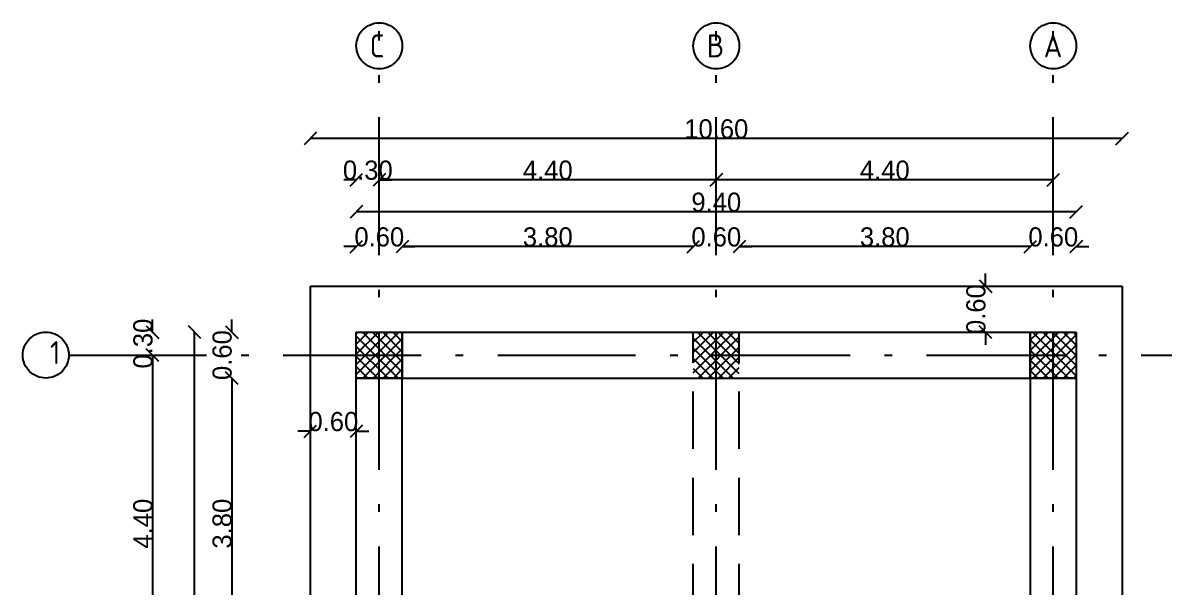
# Model space of a CAD drawing. Extents: x 151242 to 151523, y 158752 to 159354.
# Drawn here: x 151355.01 to 151369.91, y 159055.69 to 159063.05 of the extents above; entities that cross this region are included whole.
import ezdxf

# ---------------------------------------------------------------- set-up
doc = ezdxf.new("R2010")
doc.units = 0
doc.header["$LTSCALE"] = 3
doc.header["$MEASUREMENT"] = 0
doc.header["$PDMODE"] = 2
doc.header["$PDSIZE"] = 0.03
for name, pattern in [('ACAD_ISO10W100', [18, 12, -3, 0, -3]), ('AUSGEZOGEN', [0]), ('DASHED', [0.75, 0.5, -0.25]), ('VONLAYER', [0])]:
    doc.linetypes.add(name, pattern=pattern)
doc.layers.get('0').update_dxf_attribs({"linetype": 'CONTINUOUS'})
doc.layers.get('DEFPOINTS').update_dxf_attribs({"linetype": 'CONTINUOUS'})
for name, color, linetype in [('axis', 8, 'ACAD_ISO10W100'), ('hide', 4, 'DASHED'), ('Stairs', 231, 'CONTINUOUS')]:
    doc.layers.add(name, color=color, linetype=linetype)
doc.styles.add('ISO8', font='iso8')
doc.dimstyles.new('mais 1-100 plan', dxfattribs={"dimtxt": 0.25, "dimasz": 0.1635, "dimexe": 0.18, "dimexo": 0.0625, "dimgap": 0, "dimtad": 1, "dimzin": 0, "dimdsep": 46, "dimtxsty": 'Standard', "dimblk": 'OBLIQUE', "dimcen": 0, "dimse1": 1, "dimse2": 1, "dimclrd": 8, "dimclrt": 4, "dimadec": 0, "dimazin": 0, "dimtfac": 1, "dimtix": 1, "dimtofl": 0, "dimtmove": 0, "dimatfit": 3, "dimldrblk": 'OBLIQUE', "dimfxl": 0.18, "dimtolj": 1, "dimtzin": 0, "dimarcsym": 0})
pattern_1 = [(45, (145442.31997, 160136.74275), (-0.0662912607, 0.0662912607), []), (135, (145442.31997, 160136.74275), (-0.0662912607, -0.0662912607), [])]

# ---------------------------------------------------------------- blocks, each defined once
blk = doc.blocks.new('_OBLIQUE')
at = {"color": 0, "linetype": 'ByBlock'}
blk.add_line((-0.5, -0.5), (0.5, 0.5), dxfattribs=at)
blk = doc.blocks.new('*D179')
at = {"layer": 'axis', "color": 8, "linetype": 'Continuous', "lineweight": -2, "transparency": 16777216}
for p, q in [((151370.531, 159059.018), (151370.531, 159059.181)), ((151370.531, 159058.418), (151370.531, 159058.254))]:
    blk.add_line(p, q, dxfattribs=at)
at = {"layer": 'DEFPOINTS', "color": 0, "linetype": 'Continuous', "transparency": 16777216}
for p in [(151366.648, 159059.018), (151366.648, 159058.418), (151370.531, 159058.418)]:
    blk.add_point(p, dxfattribs=at)
at = {"layer": 'axis', "color": 8, "linetype": 'Continuous', "lineweight": -2, "transparency": 16777216, "xscale": 0.1635000000000001, "yscale": 0.1635000000000001, "zscale": 0.1635000000000001}
for p, rotation in [((151370.531, 159059.018), 270), ((151370.531, 159058.418), 90)]:
    blk.add_blockref('_OBLIQUE', p, dxfattribs=dict(at, rotation=rotation))
at = {"layer": 'axis', "color": 4, "linetype": 'Continuous', "transparency": 16777216, "insert": (151370.406, 159058.718), "char_height": 0.25, "attachment_point": 5, "rotation": 90}
blk.add_mtext('\\A1;0.60', dxfattribs=at)
blk = doc.blocks.new('*D180')
at = {"layer": 'axis', "color": 8, "linetype": 'Continuous', "lineweight": -2, "transparency": 16777216}
blk.add_line((151370.531, 159058.418), (151370.531, 159054.618), dxfattribs=at)
at = {"layer": 'DEFPOINTS', "color": 0, "linetype": 'Continuous', "transparency": 16777216}
for p in [(151366.648, 159058.418), (151366.648, 159054.618), (151370.531, 159054.618)]:
    blk.add_point(p, dxfattribs=at)
at = {"layer": 'axis', "color": 8, "linetype": 'Continuous', "lineweight": -2, "transparency": 16777216, "xscale": 0.1635000000000001, "yscale": 0.1635000000000001, "zscale": 0.1635000000000001}
for p, rotation in [((151370.531, 159058.418), 90), ((151370.531, 159054.618), 270)]:
    blk.add_blockref('_OBLIQUE', p, dxfattribs=dict(at, rotation=rotation))
at = {"layer": 'axis', "color": 4, "linetype": 'Continuous', "transparency": 16777216, "insert": (151370.406, 159056.518), "char_height": 0.25, "attachment_point": 5, "rotation": 90}
blk.add_mtext('\\A1;3.80', dxfattribs=at)
blk = doc.blocks.new('*D185')
at = {"layer": 'axis', "color": 8, "linetype": 'Continuous', "lineweight": -2, "transparency": 16777216}
for p, q in [((151368.16, 159060.134), (151367.997, 159060.134)), ((151368.76, 159060.134), (151368.924, 159060.134))]:
    blk.add_line(p, q, dxfattribs=at)
at = {"layer": 'DEFPOINTS', "color": 0, "linetype": 'Continuous', "transparency": 16777216}
for p in [(151368.16, 159060.134), (151368.16, 159057.555), (151368.76, 159057.555)]:
    blk.add_point(p, dxfattribs=at)
at = {"layer": 'axis', "color": 8, "linetype": 'Continuous', "lineweight": -2, "transparency": 16777216, "xscale": 0.1635000000000001, "yscale": 0.1635000000000001, "zscale": 0.1635000000000001}
blk.add_blockref('_OBLIQUE', (151368.16, 159060.134), dxfattribs=at)
at = {"layer": 'axis', "color": 8, "linetype": 'Continuous', "lineweight": -2, "transparency": 16777216, "xscale": 0.1635000000000001, "yscale": 0.1635000000000001, "zscale": 0.1635000000000001, "rotation": 180}
blk.add_blockref('_OBLIQUE', (151368.76, 159060.134), dxfattribs=at)
at = {"layer": 'axis', "color": 4, "linetype": 'Continuous', "transparency": 16777216, "insert": (151368.46, 159060.259), "char_height": 0.25, "attachment_point": 5}
blk.add_mtext('\\A1;0.60', dxfattribs=at)
blk = doc.blocks.new('*D186')
at = {"layer": 'axis', "color": 8, "linetype": 'Continuous', "lineweight": -2, "transparency": 16777216}
blk.add_line((151368.16, 159060.134), (151364.36, 159060.134), dxfattribs=at)
at = {"layer": 'DEFPOINTS', "color": 0, "linetype": 'Continuous', "transparency": 16777216}
for p in [(151364.36, 159060.134), (151364.36, 159057.555), (151368.16, 159057.555)]:
    blk.add_point(p, dxfattribs=at)
at = {"layer": 'axis', "color": 8, "linetype": 'Continuous', "lineweight": -2, "transparency": 16777216, "xscale": 0.1635000000000001, "yscale": 0.1635000000000001, "zscale": 0.1635000000000001, "rotation": 180}
blk.add_blockref('_OBLIQUE', (151364.36, 159060.134), dxfattribs=at)
at = {"layer": 'axis', "color": 8, "linetype": 'Continuous', "lineweight": -2, "transparency": 16777216, "xscale": 0.1635000000000001, "yscale": 0.1635000000000001, "zscale": 0.1635000000000001}
blk.add_blockref('_OBLIQUE', (151368.16, 159060.134), dxfattribs=at)
at = {"layer": 'axis', "color": 4, "linetype": 'Continuous', "transparency": 16777216, "insert": (151366.26, 159060.259), "char_height": 0.25, "attachment_point": 5}
blk.add_mtext('\\A1;3.80', dxfattribs=at)
blk = doc.blocks.new('*D187')
at = {"layer": 'DEFPOINTS', "color": 0, "ltscale": 0.5, "transparency": 16777216}
for p in [(151363.76, 159060.134), (151363.76, 159057.555), (151364.36, 159057.555)]:
    blk.add_point(p, dxfattribs=at)
at = {"layer": 'hide', "color": 8, "lineweight": -2, "ltscale": 0.5, "transparency": 16777216}
for p, q in [((151363.76, 159060.134), (151363.597, 159060.134)), ((151364.36, 159060.134), (151364.524, 159060.134))]:
    blk.add_line(p, q, dxfattribs=at)
at = {"layer": 'hide', "color": 8, "lineweight": -2, "ltscale": 0.5, "transparency": 16777216, "xscale": 0.1635000000000001, "yscale": 0.1635000000000001, "zscale": 0.1635000000000001}
blk.add_blockref('_OBLIQUE', (151363.76, 159060.134), dxfattribs=at)
at = {"layer": 'hide', "color": 8, "lineweight": -2, "ltscale": 0.5, "transparency": 16777216, "xscale": 0.1635000000000001, "yscale": 0.1635000000000001, "zscale": 0.1635000000000001, "rotation": 180}
blk.add_blockref('_OBLIQUE', (151364.36, 159060.134), dxfattribs=at)
at = {"layer": 'hide', "color": 4, "ltscale": 0.5, "transparency": 16777216, "insert": (151364.06, 159060.259), "char_height": 0.25, "attachment_point": 5}
blk.add_mtext('\\A1;0.60', dxfattribs=at)
blk = doc.blocks.new('*D188')
at = {"layer": 'axis', "color": 8, "linetype": 'Continuous', "lineweight": -2, "transparency": 16777216}
blk.add_line((151363.76, 159060.134), (151359.96, 159060.134), dxfattribs=at)
at = {"layer": 'DEFPOINTS', "color": 0, "linetype": 'Continuous', "transparency": 16777216}
for p in [(151359.96, 159060.134), (151359.96, 159057.555), (151363.76, 159057.555)]:
    blk.add_point(p, dxfattribs=at)
at = {"layer": 'axis', "color": 8, "linetype": 'Continuous', "lineweight": -2, "transparency": 16777216, "xscale": 0.1635000000000001, "yscale": 0.1635000000000001, "zscale": 0.1635000000000001, "rotation": 180}
blk.add_blockref('_OBLIQUE', (151359.96, 159060.134), dxfattribs=at)
at = {"layer": 'axis', "color": 8, "linetype": 'Continuous', "lineweight": -2, "transparency": 16777216, "xscale": 0.1635000000000001, "yscale": 0.1635000000000001, "zscale": 0.1635000000000001}
blk.add_blockref('_OBLIQUE', (151363.76, 159060.134), dxfattribs=at)
at = {"layer": 'axis', "color": 4, "linetype": 'Continuous', "transparency": 16777216, "insert": (151361.86, 159060.259), "char_height": 0.25, "attachment_point": 5}
blk.add_mtext('\\A1;3.80', dxfattribs=at)
blk = doc.blocks.new('*D189')
at = {"layer": 'axis', "color": 8, "linetype": 'Continuous', "lineweight": -2, "transparency": 16777216}
for p, q in [((151359.36, 159060.134), (151359.197, 159060.134)), ((151359.96, 159060.134), (151360.124, 159060.134))]:
    blk.add_line(p, q, dxfattribs=at)
at = {"layer": 'DEFPOINTS', "color": 0, "linetype": 'Continuous', "transparency": 16777216}
for p in [(151359.36, 159060.134), (151359.36, 159057.555), (151359.96, 159057.555)]:
    blk.add_point(p, dxfattribs=at)
at = {"layer": 'axis', "color": 8, "linetype": 'Continuous', "lineweight": -2, "transparency": 16777216, "xscale": 0.1635000000000001, "yscale": 0.1635000000000001, "zscale": 0.1635000000000001}
blk.add_blockref('_OBLIQUE', (151359.36, 159060.134), dxfattribs=at)
at = {"layer": 'axis', "color": 8, "linetype": 'Continuous', "lineweight": -2, "transparency": 16777216, "xscale": 0.1635000000000001, "yscale": 0.1635000000000001, "zscale": 0.1635000000000001, "rotation": 180}
blk.add_blockref('_OBLIQUE', (151359.96, 159060.134), dxfattribs=at)
at = {"layer": 'axis', "color": 4, "linetype": 'Continuous', "transparency": 16777216, "insert": (151359.66, 159060.259), "char_height": 0.25, "attachment_point": 5}
blk.add_mtext('\\A1;0.60', dxfattribs=at)
blk = doc.blocks.new('*D190')
at = {"layer": 'axis', "color": 8, "linetype": 'Continuous', "lineweight": -2, "transparency": 16777216}
blk.add_line((151368.76, 159060.587), (151359.36, 159060.587), dxfattribs=at)
at = {"layer": 'DEFPOINTS', "color": 0, "linetype": 'Continuous', "transparency": 16777216}
for p in [(151359.36, 159060.587), (151359.36, 159060.054), (151368.76, 159060.054)]:
    blk.add_point(p, dxfattribs=at)
at = {"layer": 'axis', "color": 8, "linetype": 'Continuous', "lineweight": -2, "transparency": 16777216, "xscale": 0.1635000000000001, "yscale": 0.1635000000000001, "zscale": 0.1635000000000001, "rotation": 180}
blk.add_blockref('_OBLIQUE', (151359.36, 159060.587), dxfattribs=at)
at = {"layer": 'axis', "color": 8, "linetype": 'Continuous', "lineweight": -2, "transparency": 16777216, "xscale": 0.1635000000000001, "yscale": 0.1635000000000001, "zscale": 0.1635000000000001}
blk.add_blockref('_OBLIQUE', (151368.76, 159060.587), dxfattribs=at)
at = {"layer": 'axis', "color": 4, "linetype": 'Continuous', "transparency": 16777216, "insert": (151364.06, 159060.712), "char_height": 0.25, "attachment_point": 5}
blk.add_mtext('\\A1;9.40', dxfattribs=at)
blk = doc.blocks.new('*D191')
at = {"layer": 'axis', "color": 8, "linetype": 'Continuous', "lineweight": -2, "transparency": 16777216}
blk.add_line((151368.46, 159061.005), (151364.06, 159061.005), dxfattribs=at)
at = {"layer": 'DEFPOINTS', "color": 0, "linetype": 'Continuous', "transparency": 16777216}
for p in [(151368.46, 159061.343), (151364.06, 159061.005), (151364.06, 159061.005)]:
    blk.add_point(p, dxfattribs=at)
at = {"layer": 'axis', "color": 8, "linetype": 'Continuous', "lineweight": -2, "transparency": 16777216, "xscale": 0.1635000000000001, "yscale": 0.1635000000000001, "zscale": 0.1635000000000001, "rotation": 180}
blk.add_blockref('_OBLIQUE', (151364.06, 159061.005), dxfattribs=at)
at = {"layer": 'axis', "color": 8, "linetype": 'Continuous', "lineweight": -2, "transparency": 16777216, "xscale": 0.1635000000000001, "yscale": 0.1635000000000001, "zscale": 0.1635000000000001}
blk.add_blockref('_OBLIQUE', (151368.46, 159061.005), dxfattribs=at)
at = {"layer": 'axis', "color": 4, "linetype": 'Continuous', "transparency": 16777216, "insert": (151366.26, 159061.13), "char_height": 0.25, "attachment_point": 5}
blk.add_mtext('\\A1;4.40', dxfattribs=at)
blk = doc.blocks.new('*D192')
at = {"layer": 'axis', "color": 8, "linetype": 'Continuous', "lineweight": -2, "transparency": 16777216}
blk.add_line((151364.06, 159061.005), (151359.66, 159061.005), dxfattribs=at)
at = {"layer": 'DEFPOINTS', "color": 0, "linetype": 'Continuous', "transparency": 16777216}
for p in [(151359.66, 159061.005), (151359.66, 159061.005), (151364.06, 159061.005)]:
    blk.add_point(p, dxfattribs=at)
at = {"layer": 'axis', "color": 8, "linetype": 'Continuous', "lineweight": -2, "transparency": 16777216, "xscale": 0.1635000000000001, "yscale": 0.1635000000000001, "zscale": 0.1635000000000001, "rotation": 180}
blk.add_blockref('_OBLIQUE', (151359.66, 159061.005), dxfattribs=at)
at = {"layer": 'axis', "color": 8, "linetype": 'Continuous', "lineweight": -2, "transparency": 16777216, "xscale": 0.1635000000000001, "yscale": 0.1635000000000001, "zscale": 0.1635000000000001}
blk.add_blockref('_OBLIQUE', (151364.06, 159061.005), dxfattribs=at)
at = {"layer": 'axis', "color": 4, "linetype": 'Continuous', "transparency": 16777216, "insert": (151361.86, 159061.13), "char_height": 0.25, "attachment_point": 5}
blk.add_mtext('\\A1;4.40', dxfattribs=at)
blk = doc.blocks.new('*D193')
at = {"layer": 'axis', "color": 8, "linetype": 'Continuous', "lineweight": -2, "transparency": 16777216}
for p, q in [((151359.36, 159061.005), (151359.197, 159061.005)), ((151359.66, 159061.005), (151359.824, 159061.005))]:
    blk.add_line(p, q, dxfattribs=at)
at = {"layer": 'DEFPOINTS', "color": 0, "linetype": 'Continuous', "transparency": 16777216}
for p in [(151359.36, 159061.005), (151359.66, 159061.005), (151359.36, 159060.661)]:
    blk.add_point(p, dxfattribs=at)
at = {"layer": 'axis', "color": 8, "linetype": 'Continuous', "lineweight": -2, "transparency": 16777216, "xscale": 0.1635000000000001, "yscale": 0.1635000000000001, "zscale": 0.1635000000000001}
blk.add_blockref('_OBLIQUE', (151359.36, 159061.005), dxfattribs=at)
at = {"layer": 'axis', "color": 8, "linetype": 'Continuous', "lineweight": -2, "transparency": 16777216, "xscale": 0.1635000000000001, "yscale": 0.1635000000000001, "zscale": 0.1635000000000001, "rotation": 180}
blk.add_blockref('_OBLIQUE', (151359.66, 159061.005), dxfattribs=at)
at = {"layer": 'axis', "color": 4, "linetype": 'Continuous', "transparency": 16777216, "insert": (151359.51, 159061.13), "char_height": 0.25, "attachment_point": 5}
blk.add_mtext('\\A1;0.30', dxfattribs=at)
blk = doc.blocks.new('*D196')
at = {"layer": 'axis', "color": 8, "linetype": 'Continuous', "lineweight": -2, "transparency": 16777216}
for p, q in [((151358.76, 159057.724), (151358.597, 159057.724)), ((151359.36, 159057.724), (151359.524, 159057.724))]:
    blk.add_line(p, q, dxfattribs=at)
at = {"layer": 'DEFPOINTS', "color": 0, "linetype": 'Continuous', "transparency": 16777216}
for p in [(151359.36, 159057.724), (151358.76, 159057.274), (151359.36, 159057.274)]:
    blk.add_point(p, dxfattribs=at)
at = {"layer": 'axis', "color": 8, "linetype": 'Continuous', "lineweight": -2, "transparency": 16777216, "xscale": 0.1635000000000001, "yscale": 0.1635000000000001, "zscale": 0.1635000000000001}
blk.add_blockref('_OBLIQUE', (151358.76, 159057.724), dxfattribs=at)
at = {"layer": 'axis', "color": 8, "linetype": 'Continuous', "lineweight": -2, "transparency": 16777216, "xscale": 0.1635000000000001, "yscale": 0.1635000000000001, "zscale": 0.1635000000000001, "rotation": 180}
blk.add_blockref('_OBLIQUE', (151359.36, 159057.724), dxfattribs=at)
at = {"layer": 'axis', "color": 4, "linetype": 'Continuous', "transparency": 16777216, "insert": (151359.06, 159057.849), "char_height": 0.25, "attachment_point": 5}
blk.add_mtext('\\A1;0.60', dxfattribs=at)
blk = doc.blocks.new('*D197')
at = {"layer": 'axis', "color": 8, "linetype": 'Continuous', "lineweight": -2, "transparency": 16777216}
for p, q in [((151367.576, 159059.618), (151367.576, 159059.781)), ((151367.576, 159059.018), (151367.576, 159058.854))]:
    blk.add_line(p, q, dxfattribs=at)
at = {"layer": 'DEFPOINTS', "color": 0, "linetype": 'Continuous', "transparency": 16777216}
for p in [(151367.706, 159059.618), (151367.576, 159059.018), (151367.706, 159059.018)]:
    blk.add_point(p, dxfattribs=at)
at = {"layer": 'axis', "color": 8, "linetype": 'Continuous', "lineweight": -2, "transparency": 16777216, "xscale": 0.1635000000000001, "yscale": 0.1635000000000001, "zscale": 0.1635000000000001}
for p, rotation in [((151367.576, 159059.618), 270), ((151367.576, 159059.018), 90)]:
    blk.add_blockref('_OBLIQUE', p, dxfattribs=dict(at, rotation=rotation))
at = {"layer": 'axis', "color": 4, "linetype": 'Continuous', "transparency": 16777216, "insert": (151367.451, 159059.318), "char_height": 0.25, "attachment_point": 5, "rotation": 90}
blk.add_mtext('\\A1;0.60', dxfattribs=at)
blk = doc.blocks.new('*D209')
at = {"layer": 'axis', "color": 8, "linetype": 'Continuous', "lineweight": -2, "transparency": 16777216}
for p, q in [((151357.734, 159059.018), (151357.734, 159059.181)), ((151357.734, 159058.418), (151357.734, 159058.254))]:
    blk.add_line(p, q, dxfattribs=at)
at = {"layer": 'DEFPOINTS', "color": 0, "linetype": 'Continuous', "transparency": 16777216}
for p in [(151361.618, 159059.018), (151357.734, 159058.418), (151361.618, 159058.418)]:
    blk.add_point(p, dxfattribs=at)
at = {"layer": 'axis', "color": 8, "linetype": 'Continuous', "lineweight": -2, "transparency": 16777216, "xscale": 0.1635000000000001, "yscale": 0.1635000000000001, "zscale": 0.1635000000000001}
for p, rotation in [((151357.734, 159059.018), 270), ((151357.734, 159058.418), 90)]:
    blk.add_blockref('_OBLIQUE', p, dxfattribs=dict(at, rotation=rotation))
at = {"layer": 'axis', "color": 4, "linetype": 'Continuous', "transparency": 16777216, "insert": (151357.609, 159058.718), "char_height": 0.25, "attachment_point": 5, "rotation": 90}
blk.add_mtext('\\A1;0.60', dxfattribs=at)
blk = doc.blocks.new('*D210')
at = {"layer": 'axis', "color": 8, "linetype": 'Continuous', "lineweight": -2, "transparency": 16777216}
blk.add_line((151357.734, 159058.418), (151357.734, 159054.618), dxfattribs=at)
at = {"layer": 'DEFPOINTS', "color": 0, "linetype": 'Continuous', "transparency": 16777216}
for p in [(151361.618, 159058.418), (151357.734, 159054.618), (151361.618, 159054.618)]:
    blk.add_point(p, dxfattribs=at)
at = {"layer": 'axis', "color": 8, "linetype": 'Continuous', "lineweight": -2, "transparency": 16777216, "xscale": 0.1635000000000001, "yscale": 0.1635000000000001, "zscale": 0.1635000000000001}
for p, rotation in [((151357.734, 159058.418), 90), ((151357.734, 159054.618), 270)]:
    blk.add_blockref('_OBLIQUE', p, dxfattribs=dict(at, rotation=rotation))
at = {"layer": 'axis', "color": 4, "linetype": 'Continuous', "transparency": 16777216, "insert": (151357.609, 159056.518), "char_height": 0.25, "attachment_point": 5, "rotation": 90}
blk.add_mtext('\\A1;3.80', dxfattribs=at)
blk = doc.blocks.new('*D214')
at = {"layer": 'axis', "color": 8, "linetype": 'Continuous', "lineweight": -2, "transparency": 16777216}
blk.add_line((151357.249, 159049.618), (151357.249, 159059.018), dxfattribs=at)
at = {"layer": 'DEFPOINTS', "color": 0, "linetype": 'Continuous', "transparency": 16777216}
for p in [(151357.249, 159059.018), (151357.654, 159059.018), (151357.654, 159049.618)]:
    blk.add_point(p, dxfattribs=at)
at = {"layer": 'axis', "color": 8, "linetype": 'Continuous', "lineweight": -2, "transparency": 16777216, "xscale": 0.1635000000000001, "yscale": 0.1635000000000001, "zscale": 0.1635000000000001}
for p, rotation in [((151357.249, 159059.018), 90), ((151357.249, 159049.618), 270)]:
    blk.add_blockref('_OBLIQUE', p, dxfattribs=dict(at, rotation=rotation))
at = {"layer": 'axis', "color": 4, "linetype": 'Continuous', "transparency": 16777216, "insert": (151357.124, 159054.318), "char_height": 0.25, "attachment_point": 5, "rotation": 90}
blk.add_mtext('\\A1;9.40', dxfattribs=at)
blk = doc.blocks.new('*D215')
at = {"layer": 'axis', "color": 8, "linetype": 'Continuous', "lineweight": -2, "transparency": 16777216}
blk.add_line((151356.7, 159058.718), (151356.7, 159054.318), dxfattribs=at)
at = {"layer": 'DEFPOINTS', "color": 0, "linetype": 'Continuous', "transparency": 16777216}
for p in [(151356.38, 159058.718), (151356.38, 159054.318), (151356.7, 159054.318)]:
    blk.add_point(p, dxfattribs=at)
at = {"layer": 'axis', "color": 8, "linetype": 'Continuous', "lineweight": -2, "transparency": 16777216, "xscale": 0.1635000000000001, "yscale": 0.1635000000000001, "zscale": 0.1635000000000001}
for p, rotation in [((151356.7, 159058.718), 90), ((151356.7, 159054.318), 270)]:
    blk.add_blockref('_OBLIQUE', p, dxfattribs=dict(at, rotation=rotation))
at = {"layer": 'axis', "color": 4, "linetype": 'Continuous', "transparency": 16777216, "insert": (151356.575, 159056.518), "char_height": 0.25, "attachment_point": 5, "rotation": 90}
blk.add_mtext('\\A1;4.40', dxfattribs=at)
blk = doc.blocks.new('*D218')
at = {"layer": 'axis', "color": 8, "linetype": 'Continuous', "lineweight": -2, "transparency": 16777216}
for p, q in [((151356.7, 159059.018), (151356.7, 159059.181)), ((151356.7, 159058.718), (151356.7, 159058.554))]:
    blk.add_line(p, q, dxfattribs=at)
at = {"layer": 'DEFPOINTS', "color": 0, "linetype": 'Continuous', "transparency": 16777216}
for p in [(151356.7, 159059.018), (151357.249, 159059.018), (151356.7, 159058.718)]:
    blk.add_point(p, dxfattribs=at)
at = {"layer": 'axis', "color": 8, "linetype": 'Continuous', "lineweight": -2, "transparency": 16777216, "xscale": 0.1635000000000001, "yscale": 0.1635000000000001, "zscale": 0.1635000000000001}
for p, rotation in [((151356.7, 159059.018), 270), ((151356.7, 159058.718), 90)]:
    blk.add_blockref('_OBLIQUE', p, dxfattribs=dict(at, rotation=rotation))
at = {"layer": 'axis', "color": 4, "linetype": 'Continuous', "transparency": 16777216, "insert": (151356.575, 159058.868), "char_height": 0.25, "attachment_point": 5, "rotation": 90}
blk.add_mtext('\\A1;0.30', dxfattribs=at)
blk = doc.blocks.new('*D219')
at = {"layer": 'axis', "color": 8, "linetype": 'Continuous', "lineweight": -2, "transparency": 16777216}
blk.add_line((151369.36, 159061.544), (151358.76, 159061.544), dxfattribs=at)
at = {"layer": 'DEFPOINTS', "color": 0, "linetype": 'Continuous', "transparency": 16777216}
for p in [(151358.76, 159061.544), (151358.76, 159060.973), (151369.36, 159060.973)]:
    blk.add_point(p, dxfattribs=at)
at = {"layer": 'axis', "color": 8, "linetype": 'Continuous', "lineweight": -2, "transparency": 16777216, "xscale": 0.1635000000000001, "yscale": 0.1635000000000001, "zscale": 0.1635000000000001, "rotation": 180}
blk.add_blockref('_OBLIQUE', (151358.76, 159061.544), dxfattribs=at)
at = {"layer": 'axis', "color": 8, "linetype": 'Continuous', "lineweight": -2, "transparency": 16777216, "xscale": 0.1635000000000001, "yscale": 0.1635000000000001, "zscale": 0.1635000000000001}
blk.add_blockref('_OBLIQUE', (151369.36, 159061.544), dxfattribs=at)
at = {"layer": 'axis', "color": 4, "linetype": 'Continuous', "transparency": 16777216, "insert": (151364.06, 159061.669), "char_height": 0.25, "attachment_point": 5}
blk.add_mtext('\\A1;10.60', dxfattribs=at)
blk = doc.blocks.new('*D220')
at = {"layer": 'axis', "color": 8, "linetype": 'Continuous', "lineweight": -2, "transparency": 16777216}
blk.add_line((151372.116, 159059.618), (151372.116, 159049.018), dxfattribs=at)
at = {"layer": 'DEFPOINTS', "color": 0, "linetype": 'Continuous', "transparency": 16777216}
for p in [(151367.502, 159059.618), (151367.502, 159049.018), (151372.116, 159049.018)]:
    blk.add_point(p, dxfattribs=at)
at = {"layer": 'axis', "color": 8, "linetype": 'Continuous', "lineweight": -2, "transparency": 16777216, "xscale": 0.1635000000000001, "yscale": 0.1635000000000001, "zscale": 0.1635000000000001}
for p, rotation in [((151372.116, 159059.618), 90), ((151372.116, 159049.018), 270)]:
    blk.add_blockref('_OBLIQUE', p, dxfattribs=dict(at, rotation=rotation))
at = {"layer": 'axis', "color": 4, "linetype": 'Continuous', "transparency": 16777216, "insert": (151371.991, 159054.318), "char_height": 0.25, "attachment_point": 5, "rotation": 90}
blk.add_mtext('\\A1;10.60', dxfattribs=at)

msp = doc.modelspace()

# ---------------------------------------------------------------- hatches: boundary and pattern name
at = {"layer": 'axis'}
h = msp.add_hatch(dxfattribs=at)
h.set_pattern_fill('ANSI37', color=256, scale=0.75, style=0)
h.set_pattern_definition(pattern_1)
h.paths.add_polyline_path([(151359.36, 159059.018), (151359.96, 159059.018), (151359.96, 159058.418), (151359.36, 159058.418)])
h = msp.add_hatch(dxfattribs=at)
h.set_pattern_fill('ANSI37', color=256, scale=0.75, style=0)
h.set_pattern_definition(pattern_1)
h.paths.add_polyline_path([(151363.76, 159058.418), (151363.76, 159059.018), (151364.36, 159059.018), (151364.36, 159058.418)])
h = msp.add_hatch(dxfattribs=at)
h.set_pattern_fill('ANSI37', color=256, scale=0.75, style=0)
h.set_pattern_definition(pattern_1)
h.paths.add_polyline_path([(151368.16, 159058.418), (151368.16, 159059.018), (151368.76, 159059.018), (151368.76, 159058.418)])

# ---------------------------------------------------------------- linework, layer by layer
at = {"layer": 'axis', "ltscale": 0.05}
for p, q in [((151359.66, 159046.022), (151359.66, 159062.946)), ((151364.06, 159046.022), (151364.06, 159062.946)), ((151368.46, 159046.022), (151368.46, 159062.946)), ((151355.606, 159058.718), (151373.998, 159058.718))]:
    msp.add_line(p, q, dxfattribs=at)
at = {"layer": 'axis', "color": 8, "ltscale": 0.5}
for p, q in [((151358.76, 159059.618), (151369.36, 159059.618)), ((151369.36, 159059.618), (151369.36, 159049.018))]:
    msp.add_line(p, q, dxfattribs=at)
at = {"layer": 'axis', "color": 3, "linetype": 'AUSGEZOGEN'}
for p, q in [((151359.36, 159059.018), (151368.76, 159059.018)), ((151359.36, 159058.418), (151359.36, 159059.018)), ((151359.36, 159059.018), (151359.96, 159059.018)), ((151359.96, 159049.618), (151359.96, 159059.018)), ((151359.96, 159059.018), (151359.96, 159058.418)), ((151368.16, 159059.018), (151368.16, 159049.618)), ((151368.16, 159058.418), (151368.16, 159059.018)), ((151368.16, 159059.018), (151368.76, 159059.018)), ((151368.76, 159059.018), (151368.76, 159049.618)), ((151368.76, 159059.018), (151368.76, 159058.418)), ((151359.36, 159058.418), (151368.76, 159058.418)), ((151359.96, 159058.418), (151359.36, 159058.418)), ((151368.76, 159058.418), (151368.16, 159058.418))]:
    msp.add_line(p, q, dxfattribs=at)
at = {"layer": 'axis'}
for centre in [(151359.66, 159062.754), (151364.06, 159062.754), (151368.46, 159062.754), (151355.306, 159058.718)]:
    msp.add_circle(centre, 0.3, dxfattribs=at)
at = {"layer": 'hide', "color": 8, "ltscale": 0.5}
for p, q in [((151363.76, 159049.618), (151363.76, 159059.018)), ((151364.36, 159049.618), (151364.36, 159059.018))]:
    msp.add_line(p, q, dxfattribs=at)
at = {"layer": 'Stairs', "linetype": 'VONLAYER'}
for p, q in [((151358.76, 159049.018), (151358.76, 159059.618)), ((151359.36, 159049.618), (151359.36, 159059.018))]:
    msp.add_line(p, q, dxfattribs=at)

# ---------------------------------------------------------------- texts
at = {"layer": 'axis', "color": 3, "style": 'ISO8'}
for s, p in [('C', (151359.535, 159062.604)), ('B', (151363.935, 159062.604)), ('A', (151368.335, 159062.604)), ('1', (151355.36, 159058.601))]:
    msp.add_text(s, height=0.3, dxfattribs=at).set_placement(p)

# ---------------------------------------------------------------- dimensions: what is measured, and where the dimension line sits
at = {"layer": 'axis', "color": 2, "linetype": 'Continuous'}
for base, p1, p2, picture, middle in [((151358.76, 159061.544), (151369.36, 159060.973), (151358.76, 159060.973), '*D219', (151364.06, 159061.669)), ((151359.36, 159061.005), (151359.66, 159061.005), (151359.36, 159060.661), '*D193', (151359.51, 159061.13)), ((151359.66, 159061.005), (151364.06, 159061.005), (151359.66, 159061.005), '*D192', (151361.86, 159061.13)), ((151364.06, 159061.005), (151368.46, 159061.343), (151364.06, 159061.005), '*D191', (151366.26, 159061.13)), ((151359.36, 159060.587), (151368.76, 159060.054), (151359.36, 159060.054), '*D190', (151364.06, 159060.712)), ((151359.36, 159060.134), (151359.96, 159057.555), (151359.36, 159057.555), '*D189', (151359.66, 159060.259)), ((151359.96, 159060.134), (151363.76, 159057.555), (151359.96, 159057.555), '*D188', (151361.86, 159060.259)), ((151364.36, 159060.134), (151368.16, 159057.555), (151364.36, 159057.555), '*D186', (151366.26, 159060.259)), ((151368.16, 159060.134), (151368.76, 159057.555), (151368.16, 159057.555), '*D185', (151368.46, 159060.259))]:
    dim = msp.add_linear_dim(base=base, p1=p1, p2=p2, dimstyle='mais 1-100 plan', override={"dimfxlon": 1, "dimarcsym": 1}, dxfattribs=at)
    dim.commit()
    dim.dimension.update_dxf_attribs({"geometry": picture, "text_midpoint": middle})
for base, p1, p2, angle, picture, middle in [((151367.576, 159059.018), (151367.706, 159059.618), (151367.706, 159059.018), 90, '*D197', (151367.451, 159059.318)), ((151372.116, 159049.018), (151367.502, 159059.618), (151367.502, 159049.018), 90, '*D220', (151371.991, 159054.318)), ((151356.7, 159059.018), (151356.7, 159058.718), (151357.249, 159059.018), 90, '*D218', (151356.575, 159058.868)), ((151357.734, 159058.418), (151361.618, 159059.018), (151361.618, 159058.418), 90, '*D209', (151357.609, 159058.718)), ((151370.531, 159058.418), (151366.648, 159059.018), (151366.648, 159058.418), 90, '*D179', (151370.406, 159058.718)), ((151357.249, 159059.018), (151357.654, 159049.618), (151357.654, 159059.018), 90, '*D214', (151357.124, 159054.318)), ((151356.7, 159054.318), (151356.38, 159058.718), (151356.38, 159054.318), 90, '*D215', (151356.575, 159056.518)), ((151357.734, 159054.618), (151361.618, 159058.418), (151361.618, 159054.618), 90, '*D210', (151357.609, 159056.518)), ((151370.531, 159054.618), (151366.648, 159058.418), (151366.648, 159054.618), 90, '*D180', (151370.406, 159056.518)), ((151359.36, 159057.724), (151358.76, 159057.274), (151359.36, 159057.274), 180, '*D196', (151359.06, 159057.849))]:
    dim = msp.add_linear_dim(base=base, p1=p1, p2=p2, angle=angle, dimstyle='mais 1-100 plan', override={"dimfxlon": 1, "dimarcsym": 1}, dxfattribs=at)
    dim.commit()
    dim.dimension.update_dxf_attribs({"geometry": picture, "text_midpoint": middle})
at = {"layer": 'hide', "color": 8, "ltscale": 0.5}
dim = msp.add_linear_dim(base=(151363.76, 159060.134), p1=(151364.36, 159057.555), p2=(151363.76, 159057.555), dimstyle='mais 1-100 plan', override={"dimfxlon": 1, "dimarcsym": 1}, dxfattribs=at)
dim.commit()
dim.dimension.update_dxf_attribs({"geometry": '*D187', "text_midpoint": (151364.06, 159060.259)})

doc.saveas('drawing.dxf')
